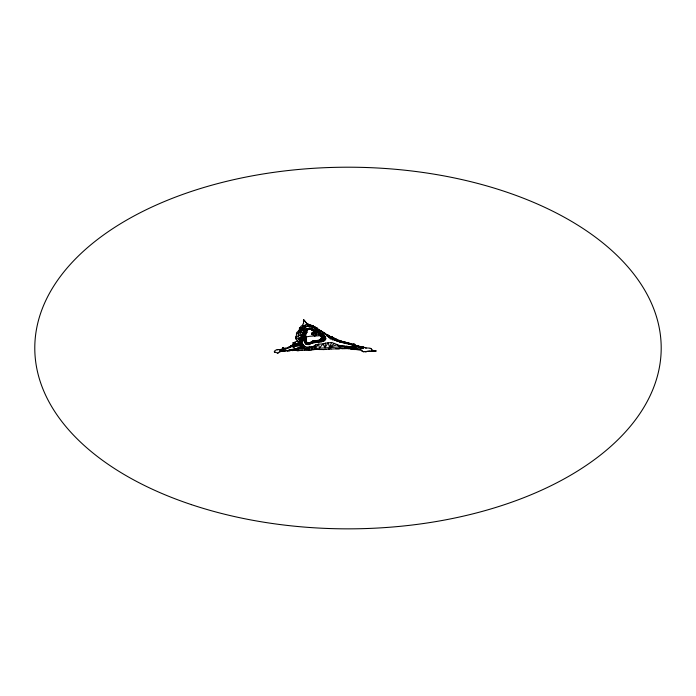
<?xml version="1.0" encoding="UTF-8"?>
<svg xmlns="http://www.w3.org/2000/svg" width="696" height="696" viewBox="0 0 696 696"><rect width="100%" height="100%" fill="white"/><g stroke="black" fill="none" stroke-linecap="round" stroke-linejoin="round"><path stroke-width="1.04" d="M301.742 350.079L302.264 350.262L297.757 350.723L295 349.844L292.625 350.662L291.328 349.879L289.962 350.723L287.204 351.001C291.163 348.157 301.873 349.035 308.102 348.748L308.659 349.07L311.564 346.834L311.556 349.175C313.096 350.436 309.711 350.488 308.963 350.471L309.25 346.869L313.574 346.443L314.357 345.494L315.323 348.487L339.248 346.982L348.913 347.4L357.744 348.87L363.347 348.487L362.12 347.321C351.262 344.25 338.778 342.963 328.921 337.569C322.692 330.539 313.209 327.39 304.274 325.624L302.786 325.98M331.252 337.142L328.921 337.569L332.462 336.899L332.758 337.917L332.462 336.899L331.252 336.725L328.921 337.569L332.758 337.499L339.657 340.535L339.222 341.692L343.528 341.727L350.915 343.633L352.141 344.607L357.666 345.764L358.892 346.886L349.688 343.511M306.022 336.873L302.455 337.099L305.666 334.924L303.578 334.906L305.683 334.21L303.273 333.854L306.144 333.428L303.917 332.749L306.919 332.662L304.578 331.566L306.658 331.67L305.057 330.983L307.084 330.417L305.553 329.817L307.762 329.713L306.118 329.034L313.07 329.695L312.191 328.886L310.703 328.677L307.762 329.713L305.666 334.924L303.178 336.003L305.213 335.672L306.37 336.342L306.127 341.057L307.449 342.998L309.972 342.858L312.782 340.883C315.932 340.248 321.021 341.327 321.691 336.89L319.055 334.889L318.011 333.123L312.017 330.426L310.703 328.677L309.215 328.26L306.118 329.034L303.273 333.854L303.578 334.906L302.455 337.099L305.266 343.554L306.031 344.32L309.137 344.659C313.948 340.753 322.248 344.268 325.763 338.969L324.797 336.49L320.952 335.994L324.293 335.159L324.797 336.49L321.265 336.473L325.476 337.386L321.691 336.89L325.919 338.221L321.387 337.751L324.954 340.24L321.091 338.578L322.9 341.562L320.377 339.317L321.343 341.788L319.473 340.066L319.838 341.858L318.316 340.396L318.124 342.215L315.706 340.466L316.802 342.389L314.218 340.675L315.575 342.423L312.782 340.883L313.844 342.824L311.843 341.649L312.426 343.345L310.677 342.127L310.546 343.841L309.972 342.858L309.137 344.659L308.746 343.154L306.031 344.32L307.449 342.998L305.266 343.554L306.658 342.249L304.831 342.467L306.127 341.057L303.935 341.057L306.205 340.231L303.534 340.074L306.457 338.378L303.569 339.022L305.996 337.595L303.221 338.073C309.807 334.976 317.254 336.647 324.293 335.159L318.698 331.392L315.54 330.139L312.017 330.426L313.07 329.695L314.174 330.078L313.496 330.713L316.489 330.687L314.931 331.957L317.341 331.174L316.61 332.514L318.698 331.392L318.011 333.123L319.595 332.262L318.707 333.941L320.934 333.28L319.055 334.889L322.996 334.019L320.308 335.368M309.215 328.26L309.128 329.269L307.615 328.503M366.235 348.104L361.729 346.73L363.747 346.956M324.901 347.809L325.458 343.171L331.627 342.467L339.657 345.547L352.106 346.878L357.744 348.87L354.186 346.025L348.913 347.4L349.14 346.608L345.033 347.078L344.398 346.199L339.248 346.982L337.055 344.764L329.521 347.295L328.19 342.623L324.901 347.809L323.031 343.928L318.533 344.146L314.357 345.494M290.223 347.4L299.167 342.423L299.602 340.622L298.375 335.655L299.132 332.192L298.645 331.392L300.115 330.539L303.865 330.209L305.762 327.007L310.668 325.11L315.236 327.016L315.523 328.303L315.236 327.016L312.548 327.468L313.043 325.711L309.92 326.65L309.868 324.806L308.137 324.101L307.441 326.502L309.868 324.858M315.793 344.668L315.323 348.487L312.591 348.13L311.564 346.834M303.421 321.117L303.569 319.986L303.569 323.936L302.751 324.075L302.647 325.206L300.803 326.389L300.454 327.59L299.55 327.633L299.724 329.695L296.522 332.792L296.374 335.942C293.773 336.594 297.636 341.092 295.678 338.508M298.158 348.94L303.865 345.999L300.498 348.783L295.278 349.148L303.517 345.12L292.416 346.625L295.278 349.148L303.865 345.999L302.951 348.644L304.805 346.538L305.039 348.757L307.597 347.278L308.102 348.748L309.25 346.869L307.597 347.278L304.805 346.538L302.569 343.868L301.986 342.676L302.377 339.483L301.664 337.708L303.865 330.209L300.602 329.739L299.654 328.207L299.776 327.712L304.683 328.295L304.274 325.624L307.075 323.77L308.137 324.101M297.27 340.857L296.914 341.249L297.427 340.196L296.479 339.448M299.35 328.355L299.55 327.633M300.115 330.548L301.064 328.12L304.274 325.624L305.762 327.007M339.657 345.547L339.248 346.982L342.658 345.764M347.93 343.024L348.47 343.537L346.721 343.38L346.913 342.789L348.47 343.119L348.522 343.989L349.253 343.345L350.915 343.633L351.637 344.564M298.897 338.969L302.16 335.072L298.749 335.054L297.41 333.323L299.132 332.192L302.16 335.072L298.375 335.655L295.965 337.482L298.897 338.978L301.664 337.708L299.202 339.674L302.377 339.483L301.751 341.005L302.543 341.397L297.375 343.363L302.569 343.868L294.974 344.877L303.517 345.12L292.92 346.051M301.716 341.023L302.543 341.397L300.28 341.275L302.377 339.483L298.062 341.806L301.716 341.023L302.377 339.483L299.541 340.126M331.627 342.467L329.521 347.295L334.611 343.354M329.904 337.438L329.817 336.185L322.152 331.922L324.614 332.94L326.207 334.75L329.077 335.759L329.643 337.047L329.643 336.551L327.259 336.151L329.077 335.759M310.668 325.11L309.92 326.65L311.712 325.302L311.712 326.102M361.763 350.723L363.173 351.697L366.679 351.602M343.345 341.98L339.222 341.692L340.944 341.057C345.634 342.728 342.345 341.397 339.657 340.535L336.603 340.77L337.195 339.813L334.654 340.387L336.133 339.204L336.473 339.813L334.654 340.387M318.02 329.904L316.758 327.703L315.523 327.503L314.696 328.703L318.02 329.112L322.744 331.922L323.327 333.027L323.327 332.54M292.233 345.355L290.728 345.799L294.164 344.32L292.851 344.529M299.341 330.191L299.341 329.034M289.858 346.93L288.092 347.4L289.858 346.93L290.728 345.747M366.757 351.35L373.447 351.167L372.925 351.271M311.982 333.332L313.026 332.331L314.427 332.531L316.802 334.393M311.686 334.15L313.931 332.61L317.019 334.637L314.783 335.933L311.686 334.15L311.686 333.297L313.026 332.331M318.02 329.112L317.55 329.66L322.744 331.922M304.465 350.045L308.65 350.131L307.789 349.975M307.458 344.633L308.746 343.154M334.254 339.022L332.323 339.691L335.08 339.283L333.836 338.125L332.323 339.691L336.133 339.204M285.395 350.654L284.412 351.419L282.924 351.001L279.427 351.845L277.782 353.176L274.32 351.819L274.937 351.967M302.786 325.98L301.864 327.659L304.683 328.295L300.602 329.739M374.239 351.358C377.536 350.575 375.509 351.732 373.447 351.167M284.873 351.149L286.7 350.793L285.769 350.027L283.524 351.21L284.412 351.419M283.524 351.245L279.575 350.236L283.837 349.575L290.223 347.4M287.309 348.365L287.944 347.843M339.222 341.692L340.944 341.057M283.69 347.487L283.063 347.617L283.69 347.487L283.081 348.531L286.543 348.296L285.142 348.157M299.123 339.37L301.664 337.708M298.558 341.066L299.28 341.484L302.377 339.483M283.063 347.617L281.793 349.148L279.679 349.74C277.991 349.253 274.233 350.027 274.32 351.871M295 342.275L293.956 342.658L296.914 341.197M311.686 333.297L311.939 334.15L315.392 335.585L313.644 335.168L312.878 333.793M312.687 332.827C314.061 332.575 311.782 333.601 313.191 332.688M311.817 333.219L312.286 333.306L311.817 333.367M286.543 348.296L288.092 347.348M312.687 333.175L313.191 333.036M314.427 332.531L315.558 333.81L316.375 333.81M294.164 344.372L295.765 343.398L294.695 342.78L292.651 343.084L293.956 342.606M311.939 334.15L313.931 333.001L316.897 334.715M313.774 335.098L313.009 333.715L312.687 334.341M295.852 345.39L296.722 344.885M313.644 335.168L314.218 335.15M289.919 349.714L289.223 349.818M316.628 334.298L316.245 333.889M316.619 349.453L323.962 349.575L323.135 349.435M330.226 348.896L323.962 349.575M342.623 348.47L331.453 349.035M359.571 349.775L360.659 349.775L360.102 349.905M369.95 351.323L371.151 351.158M332.758 337.499L330.174 338.865L333.836 338.125M311.155 329.425L312.191 328.886M345.033 347.078L346.852 346.199M343.528 341.727L342.049 342.319L344.546 342.04L346.199 342.528L346.721 343.38M306.223 339.039L303.534 340.074L306.492 339.718M330.226 348.948L331.2 348.966M312.078 349.784L316.515 349.392M324.162 333.079L324.614 332.94M302.264 350.262L304.5 350.201M325.458 343.171L323.031 343.928L319.447 348.035L318.533 344.146L315.323 348.487L313.574 346.443L311.556 349.175L308.659 349.07M341.884 348.748L349.122 348.565L348.191 348.774M313.496 330.713L315.54 330.139M353.168 349.122L359.197 349.992M376.24 350.888L373.552 350.854L371.551 349.879L372.134 350.01M315.262 335.507L314.783 335.933M345.712 342.493L348.322 343.293M335.55 348.679L339.317 348.861M280.253 351.697L279.427 351.845M367.401 351.376L369.576 351.054M293.407 343.128L294.695 342.832M298.645 331.392L303.865 330.209L299.132 332.192L303.238 332.836M336.603 340.77L338.656 340.744L337.195 340.231M313.13 349.636L313.635 349.522M353.168 349.175L351.306 349.07M302.455 337.099L306.37 336.342M277.104 349.792L278.53 349.462M297.757 350.723L298.21 350.654M346.199 342.528L343.798 342.902L344.546 342.04L346.199 342.937M350.915 344.041C349.349 343.076 351.671 343.572 350.48 344.529L361.729 346.782M364.321 351.628L363.173 351.697M349.122 348.565L352.42 348.913M363.347 348.487L354.186 346.025L356.074 345.625M344.964 348.444L344.268 348.522M371.551 349.931L371.403 348.87L369.793 348.13L365.461 347.887M366.4 351.697L365.583 351.898M319.203 349.435L319.821 349.583M295.704 344.268L302.569 343.868L298.654 342.954L301.986 342.676L299.167 342.423M346.147 348.487L346.869 348.452M353.977 349.549L354.786 349.505M304.778 349.862L305.318 349.784M328.347 348.992L329.582 349.131M299.28 341.484L302.543 341.397M293.851 345.294L303.517 345.12M296.766 343.928L302.569 343.868M293.886 350.114L294.504 350.105M293.26 346.364L294.321 346.364M315.523 327.503L312.548 327.468L313.67 326.346L313.67 327.146M327.259 336.151L329.817 336.185L329.817 336.681M295 349.905L295.469 349.87M289.962 350.723L289.379 350.688M319.951 331.044L321.404 331.148L321.404 331.644M360.659 349.775L361.816 350.48M321.265 336.473L325.363 336.847M326.207 334.75L328.025 334.933M304.048 319.882L303.526 319.769L305.509 321.769L305.022 321.187M359.971 347.034L362.12 347.321M329.643 336.551L327.311 336.194L329.904 336.942M296.009 350.262L296.879 350.68M349.749 348.757L350.923 349.122M304.1 332.157L306.919 332.662M354.186 346.025L358.892 346.886M325.589 349.235L326.05 349.322M305.953 349.766L306.501 349.879M372.577 350.314L373.239 350.419M361.85 350.984L362.572 351.41M359.423 346.538L358.588 346.077M325.763 338.969L321.387 337.751L325.145 339.683M370.185 348.357L370.977 348.618M356.169 345.808L352.889 344.476C351.88 343.102 354.682 343.502 355.108 344.633L355.056 345.381L356.169 345.808L351.637 344.155L350.48 344.529L349.253 343.345M288.144 350.949L287.491 350.627M340.274 341.301L339.657 340.535M306.005 322.7L305.727 322.274L307.075 323.823M312.156 333.375L313.009 333.715M292.738 346.173L294.504 347.191M321.091 338.578L324.249 341.014M354.786 349.453L355.804 349.54M316.732 340.501L318.124 342.215M352.106 346.878L353.029 348.209M305.509 321.717L305.727 322.335M303.421 321.065L303.639 321.726M292.059 350.34L291.328 349.879M307.441 326.502L306.936 323.292M364.339 347.513L363.721 347.304M319.499 330.217L319.499 330.948M317.037 328.973L317.037 328.173L314.696 328.703L316.758 327.703L316.758 328.495M313.043 325.711L313.043 326.511M293.564 346.051L293.564 346.669M283.864 348.626L283.081 348.531M278.4 352.646L277.782 353.176M302.951 338.926L302.777 339.605L302.951 338.926M343.345 341.571L342.04 341.527L343.345 341.571M191.4 504.626A313.2 180.821 0 0 0 661.2 348.026A313.2 180.821 0 0 0 191.4 191.426A313.2 180.821 0 0 0 191.4 504.626"/></g></svg>
